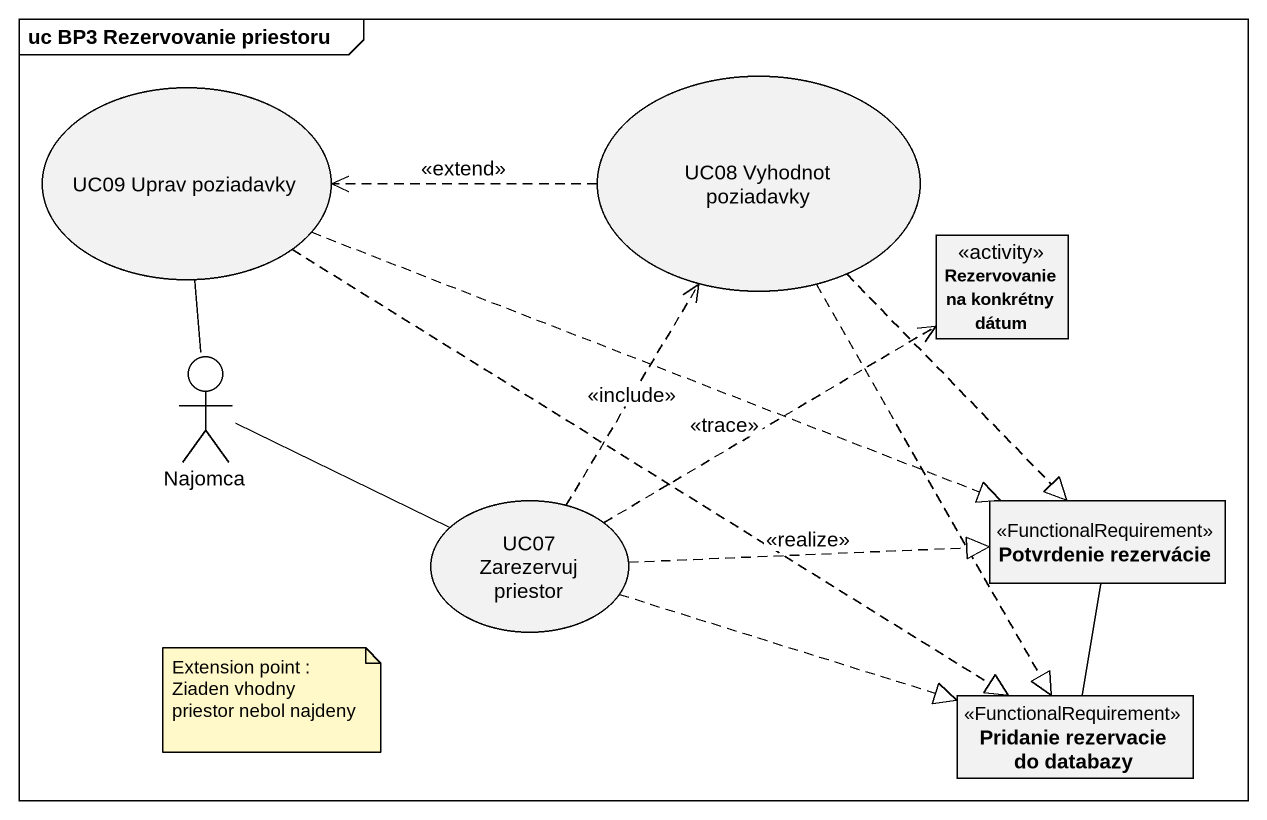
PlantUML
@startuml
mainframe uc BP3 Rezervovanie priestoru
allowmixing
hide circle
hide empty members
usecase "UC09 Uprav poziadavky" as UC09_Uprav_poziadavky
usecase "UC08 Vyhodnot poziadavky" as UC08_Vyhodnot_poziadavky
class "Rezervovanie na konkrétny dátum" as Rezervovanie_na_konkrétny <<activity>>
actor Najomca
usecase "UC07 Zarezervuj priestor" as UC07_Zarezervuj_priestor
class "Potvrdenie rezervácie" as Potvrdenie_rezervácie <<FunctionalRequirement>>
class "Pridanie rezervacie do databazy" as Pridanie_rezervacie_do <<FunctionalRequirement>>
UC09_Uprav_poziadavky .right.|> Potvrdenie_rezervácie
UC09_Uprav_poziadavky ..|> Pridanie_rezervacie_do
UC08_Vyhodnot_poziadavky .left.> UC09_Uprav_poziadavky : <<extend>>
UC08_Vyhodnot_poziadavky ..|> Potvrdenie_rezervácie
UC08_Vyhodnot_poziadavky ..|> Pridanie_rezervacie_do
Najomca -up- UC09_Uprav_poziadavky
Najomca -right- UC07_Zarezervuj_priestor
UC07_Zarezervuj_priestor .up.> UC08_Vyhodnot_poziadavky : <<include>>
UC07_Zarezervuj_priestor .right.> Rezervovanie_na_konkrétny : <<trace>>
UC07_Zarezervuj_priestor .right.|> Potvrdenie_rezervácie : <<realize>>
UC07_Zarezervuj_priestor .right.|> Pridanie_rezervacie_do
Potvrdenie_rezervácie -- Pridanie_rezervacie_do
note as N1
  Extension point : Ziaden vhodny priestor nebol najdeny
end note
@enduml
